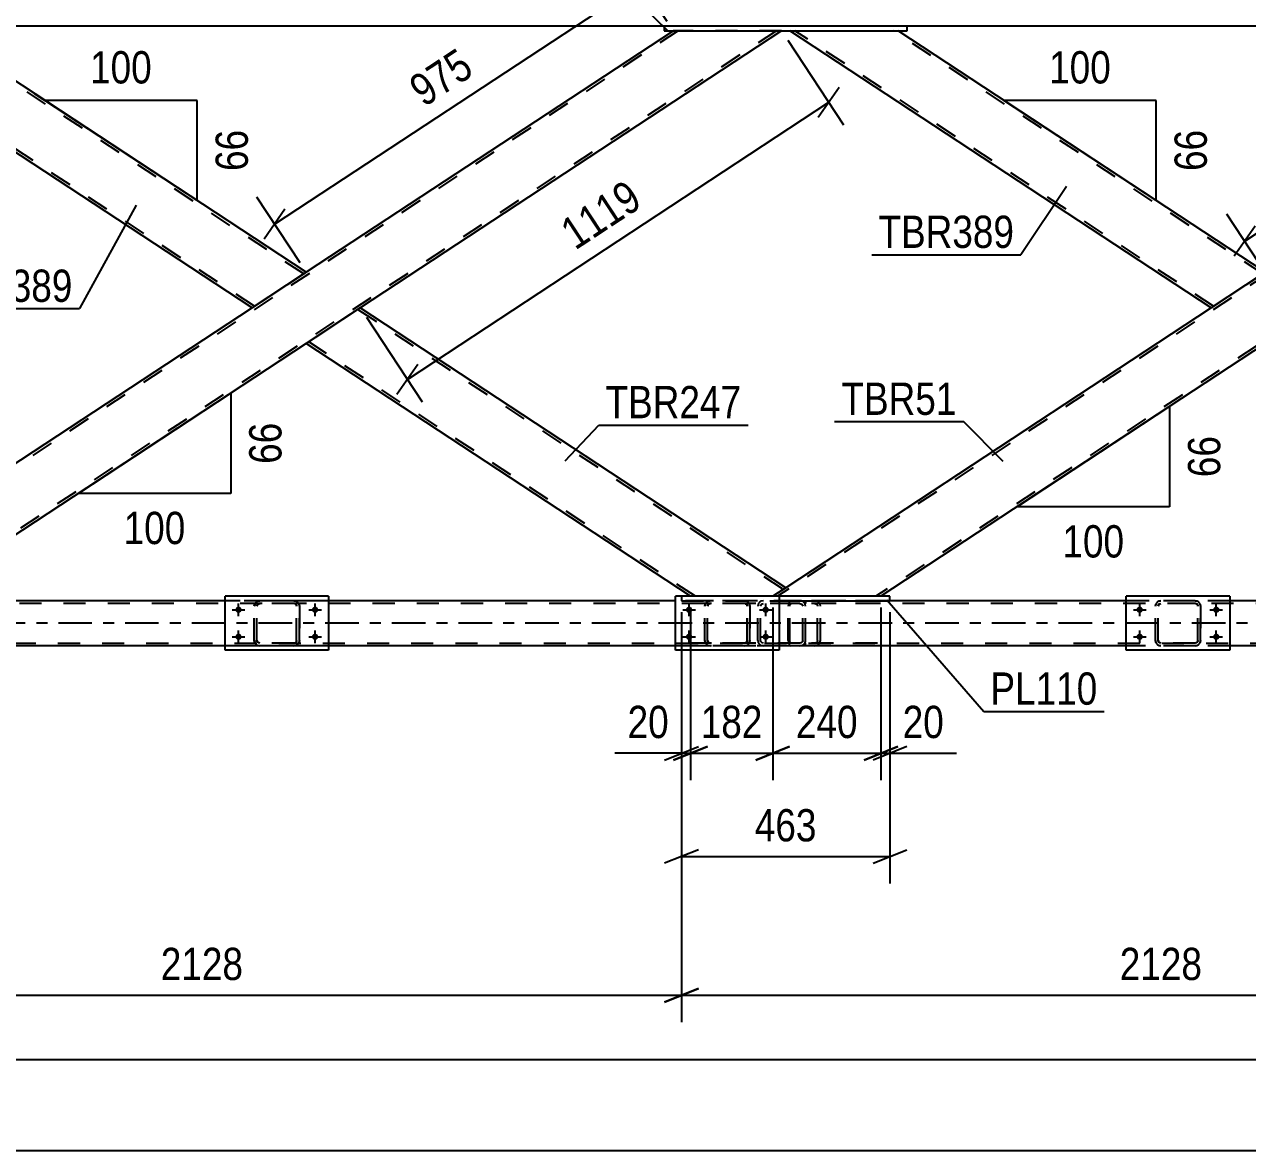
# Model space of a CAD drawing. Header units: millimetres. Extents: x -853 to 336, y -866 to -25.
# Drawn here: x -669.9 to -561.4, y -183.7 to -83.7 of the extents above; entities that cross this region are included whole.
import ezdxf

# ---------------------------------------------------------------- set-up
doc = ezdxf.new("R2010")
doc.units = ezdxf.units.MM
doc.linetypes.add('DXK_LINE_DOT2', pattern=[3.9198, 1.9599, -1.9599])
doc.linetypes.add('DXK_LINE_DOT3', pattern=[5.9187, 2.979, -0.9799, 0.9799, -0.9799])
doc.styles.add('Arial Narrow', font='ARIALN.TTF', dxfattribs={"height": 0.2})

# ---------------------------------------------------------------- blocks, each defined once
blk = doc.blocks.new('Part-570393679-2540 - 2533')
at = {"color": 2, "linetype": 'Continuous'}
for p, q in [((-613.14, -83.88), (-676.72, -83.88)), ((-528, -83.88), (-591.59, -83.88))]:
    blk.add_line(p, q, dxfattribs=at)
at = {"color": 7, "linetype": 'DXK_LINE_DOT2'}
blk.add_line((-591.59, -83.88), (-613.14, -83.88), dxfattribs=at)
blk = doc.blocks.new('Part-570393679-3063 - 2533')
at = {"color": 7, "linetype": 'DXK_LINE_DOT2'}
for p, q in [((-649.54, -135.36), (-649.5, -135.18)), ((-649.5, -135.18), (-649.54, -135.36)), ((-649.54, -138.4), (-649.54, -135.36)), ((-649.54, -135.36), (-649.54, -135.36)), ((-649.54, -138.4), (-649.54, -135.36)), ((-649.3, -135.36), (-649.28, -135.27)), ((-649.28, -135.27), (-649.3, -135.36)), ((-649.3, -138.4), (-649.3, -135.36)), ((-649.3, -135.36), (-649.3, -135.36)), ((-649.3, -138.4), (-649.3, -135.36)), ((-649.28, -135.27), (-649.23, -135.19)), ((-649.23, -135.19), (-649.28, -135.27)), ((-649.24, -134.92), (-649.06, -134.88)), ((-649.06, -134.88), (-649.24, -134.92)), ((-649.23, -135.19), (-649.15, -135.14)), ((-649.15, -135.14), (-649.23, -135.19)), ((-649.15, -135.14), (-649.06, -135.12)), ((-646.02, -134.88), (-649.06, -134.88)), ((-646.02, -135.12), (-649.06, -135.12)), ((-646.02, -134.88), (-645.83, -134.92)), ((-645.83, -134.92), (-646.02, -134.88)), ((-645.92, -135.14), (-646.02, -135.12)), ((-645.92, -135.14), (-645.85, -135.19)), ((-645.85, -135.19), (-645.92, -135.14)), ((-645.85, -135.19), (-645.79, -135.27)), ((-645.79, -135.27), (-645.85, -135.19)), ((-645.79, -135.27), (-645.78, -135.36)), ((-645.78, -135.36), (-645.79, -135.27)), ((-645.78, -138.4), (-645.78, -135.36)), ((-645.78, -135.36), (-645.78, -135.36)), ((-645.78, -138.4), (-645.78, -135.36)), ((-645.57, -135.18), (-645.54, -135.36)), ((-645.54, -135.36), (-645.57, -135.18)), ((-645.54, -138.4), (-645.54, -135.36)), ((-645.54, -135.36), (-645.54, -135.36)), ((-645.54, -135.36), (-645.54, -138.4)), ((-649.54, -138.4), (-649.54, -138.4)), ((-649.5, -138.59), (-649.54, -138.4)), ((-649.54, -138.4), (-649.5, -138.59)), ((-649.3, -138.4), (-649.3, -138.4)), ((-649.28, -138.5), (-649.3, -138.4)), ((-649.3, -138.4), (-649.28, -138.5)), ((-649.23, -138.57), (-649.28, -138.5)), ((-649.28, -138.5), (-649.23, -138.57)), ((-649.06, -138.88), (-649.24, -138.85)), ((-649.24, -138.85), (-649.06, -138.88)), ((-649.15, -138.63), (-649.23, -138.57)), ((-649.23, -138.57), (-649.15, -138.63)), ((-649.06, -138.64), (-649.15, -138.63)), ((-646.02, -138.64), (-649.06, -138.64)), ((-646.02, -138.88), (-649.06, -138.88)), ((-645.92, -138.63), (-646.02, -138.64)), ((-645.83, -138.85), (-646.02, -138.88)), ((-646.02, -138.88), (-645.83, -138.85)), ((-645.85, -138.57), (-645.92, -138.63)), ((-645.92, -138.63), (-645.85, -138.57)), ((-645.79, -138.5), (-645.85, -138.57)), ((-645.85, -138.57), (-645.79, -138.5)), ((-645.78, -138.4), (-645.79, -138.5)), ((-645.79, -138.5), (-645.78, -138.4)), ((-645.78, -138.4), (-645.78, -138.4)), ((-645.54, -138.4), (-645.57, -138.59)), ((-645.57, -138.59), (-645.54, -138.4)), ((-645.54, -138.4), (-645.54, -138.4))]:
    blk.add_line(p, q, dxfattribs=at)
at = {"color": 7, "linetype": 'DXK_LINE_DOT3'}
blk.add_line((-647.54, -136.88), (-647.54, -136.88), dxfattribs=at)
at = {"color": 7, "linetype": 'DXK_LINE_DOT2'}
for centre, start, end in [((-649.06, -135.36), 112.5, 157.5), ((-649.06, -135.36), 112.5, 157.5), ((-646.02, -135.36), 22.5, 67.5), ((-646.02, -135.36), 22.5, 67.5), ((-649.06, -138.4), 202.5, 247.5), ((-649.06, -138.4), 202.5, 247.5), ((-646.02, -138.4), 292.5, 337.5), ((-646.02, -138.4), 292.5, 337.5)]:
    blk.add_arc(centre, 0.48, start, end, dxfattribs=at)
blk = doc.blocks.new('Part-570393679-2694 - 2533')
at = {"color": 7, "linetype": 'DXK_LINE_DOT2'}
for p, q in [((-602.12, -135.18), (-602.15, -135.36)), ((-602.15, -138.4), (-602.15, -135.36)), ((-602.07, -135.02), (-602.12, -135.18)), ((-601.98, -134.92), (-602.07, -135.02)), ((-602.01, -135.36), (-602, -135.27)), ((-602.01, -138.4), (-602.01, -135.36)), ((-602, -135.27), (-601.97, -135.19)), ((-601.87, -134.88), (-601.98, -134.92)), ((-601.97, -135.19), (-601.93, -135.14)), ((-601.93, -135.14), (-601.87, -135.12)), ((-594.21, -134.88), (-601.87, -134.88)), ((-594.21, -135.12), (-601.87, -135.12)), ((-600.6, -134.88), (-600.6, -135.12)), ((-599.59, -134.92), (-599.78, -134.88)), ((-599.78, -135.12), (-599.69, -135.14)), ((-599.69, -135.14), (-599.61, -135.19)), ((-599.61, -135.19), (-599.55, -135.27)), ((-599.55, -135.27), (-599.53, -135.36)), ((-599.53, -138.4), (-599.53, -135.36)), ((-599.32, -135.19), (-599.32, -135.18)), ((-599.28, -135.36), (-599.32, -135.19)), ((-599.28, -138.4), (-599.28, -135.36)), ((-602.15, -138.4), (-602.12, -138.59)), ((-602.12, -138.59), (-602.07, -138.74)), ((-602.07, -138.74), (-601.98, -138.85)), ((-602, -138.5), (-602.01, -138.4)), ((-601.97, -138.57), (-602, -138.5)), ((-601.98, -138.85), (-601.87, -138.88)), ((-601.93, -138.63), (-601.97, -138.57)), ((-601.87, -138.64), (-601.93, -138.63)), ((-594.21, -138.64), (-601.87, -138.64)), ((-594.21, -138.88), (-601.87, -138.88)), ((-600.6, -138.88), (-600.6, -138.64)), ((-599.69, -138.63), (-599.78, -138.64)), ((-599.78, -138.88), (-599.59, -138.85)), ((-599.61, -138.57), (-599.69, -138.63)), ((-599.55, -138.5), (-599.61, -138.57)), ((-599.53, -138.4), (-599.55, -138.5)), ((-599.32, -138.59), (-599.3, -138.5)), ((-599.3, -138.5), (-599.28, -138.4))]:
    blk.add_line(p, q, dxfattribs=at)
for centre, start, end in [((-599.77, -135.38), 23.8494, 68.8059), ((-599.77, -138.39), 291.1941, 336.1506)]:
    blk.add_arc(centre, 0.492, start, end, dxfattribs=at)
blk = doc.blocks.new('Part-570393679-2572 - 2533')
at = {"color": 7, "linetype": 'DXK_LINE_DOT2'}
for p, q in [((-526.77, -84.28), (-603.08, -134.48)), ((-518.03, -84.28), (-594.35, -134.48)), ((-517.59, -84.28), (-527.2, -84.28)), ((-559.8, -105.72), (-564.6, -108.88)), ((-554.99, -108.88), (-559.8, -112.04)), ((-602.36, -133.72), (-603.52, -134.48)), ((-593.91, -134.48), (-603.52, -134.48))]:
    blk.add_line(p, q, dxfattribs=at)
at = {"color": 2, "linetype": 'Continuous'}
for p, q in [((-527.2, -84.28), (-559.8, -105.72)), ((-517.59, -84.28), (-554.99, -108.88)), ((-564.6, -108.88), (-602.36, -133.72)), ((-559.8, -112.04), (-593.91, -134.48))]:
    blk.add_line(p, q, dxfattribs=at)
blk = doc.blocks.new('Part-570393679-2732 - 2533')
at = {"color": 7, "linetype": 'DXK_LINE_DOT2'}
for p, q in [((-611.9, -84.28), (-688.22, -134.48)), ((-603.17, -84.28), (-679.48, -134.48)), ((-602.73, -84.28), (-612.34, -84.28)), ((-644.93, -105.72), (-649.73, -108.88)), ((-640.13, -108.88), (-644.93, -112.04)), ((-687.5, -133.72), (-688.65, -134.48)), ((-679.04, -134.48), (-688.65, -134.48))]:
    blk.add_line(p, q, dxfattribs=at)
at = {"color": 2, "linetype": 'Continuous'}
for p, q in [((-612.34, -84.28), (-644.93, -105.72)), ((-602.73, -84.28), (-640.13, -108.88)), ((-649.73, -108.88), (-687.5, -133.72)), ((-644.93, -112.04), (-679.04, -134.48))]:
    blk.add_line(p, q, dxfattribs=at)
blk = doc.blocks.new('Part-570393679-2786 - 2533')
at = {"color": 7, "linetype": 'DXK_LINE_DOT2'}
for p, q in [((-154.94, -135.12), (-808.08, -135.12)), ((-185.95, -134.88), (-780.17, -134.88)), ((-642.94, -134.88), (-652.14, -134.88)), ((-593.11, -134.88), (-612.14, -134.88)), ((-562.94, -134.88), (-572.14, -134.88)), ((-808.08, -138.64), (-154.94, -138.64)), ((-154.94, -138.88), (-772.14, -138.88)), ((-642.94, -138.88), (-652.14, -138.88)), ((-602.94, -138.88), (-612.14, -138.88)), ((-562.94, -138.88), (-572.14, -138.88))]:
    blk.add_line(p, q, dxfattribs=at)
at = {"color": 2, "linetype": 'Continuous'}
for p, q in [((-652.14, -134.88), (-678.24, -134.88)), ((-612.14, -134.88), (-642.94, -134.88)), ((-572.14, -134.88), (-593.11, -134.88)), ((-532.14, -134.88), (-562.94, -134.88)), ((-652.14, -138.88), (-682.94, -138.88)), ((-612.14, -138.88), (-642.94, -138.88)), ((-572.14, -138.88), (-602.94, -138.88)), ((-532.14, -138.88), (-562.94, -138.88))]:
    blk.add_line(p, q, dxfattribs=at)
at = {"color": 7, "linetype": 'DXK_LINE_DOT3'}
blk.add_line((-154.94, -136.88), (-808.08, -136.88), dxfattribs=at)
blk = doc.blocks.new('Part-570393679-2918 - 2533')
at = {"color": 2, "linetype": 'Continuous'}
for p, q in [((-649.73, -108.88), (-687.13, -84.28)), ((-644.93, -105.72), (-677.52, -84.28)), ((-645.2, -105.9), (-649.73, -108.88)), ((-644.96, -105.75), (-645.2, -105.9)), ((-644.93, -105.72), (-644.96, -105.75))]:
    blk.add_line(p, q, dxfattribs=at)
at = {"color": 7, "linetype": 'DXK_LINE_DOT2'}
for p, q in [((-687.13, -84.28), (-677.52, -84.28)), ((-649.52, -108.74), (-686.7, -84.28)), ((-645.15, -105.87), (-677.96, -84.28)), ((-645.2, -105.9), (-645.06, -105.81))]:
    blk.add_line(p, q, dxfattribs=at)
blk = doc.blocks.new('Part-570393679-2871 - 2533')
at = {"color": 2, "linetype": 'Continuous'}
for p, q in [((-564.6, -108.88), (-602, -84.28)), ((-559.8, -105.72), (-592.39, -84.28)), ((-560.07, -105.9), (-564.6, -108.88)), ((-559.83, -105.75), (-560.07, -105.9)), ((-559.8, -105.72), (-559.83, -105.75))]:
    blk.add_line(p, q, dxfattribs=at)
at = {"color": 7, "linetype": 'DXK_LINE_DOT2'}
for p, q in [((-602, -84.28), (-592.39, -84.28)), ((-564.38, -108.74), (-601.56, -84.28)), ((-560.01, -105.87), (-592.83, -84.28)), ((-560.07, -105.9), (-559.92, -105.81))]:
    blk.add_line(p, q, dxfattribs=at)
blk = doc.blocks.new('Part-570393679-2896 - 2533')
at = {"color": 7, "linetype": 'DXK_LINE_DOT2'}
for p, q in [((-611.62, -134.48), (-611.62, -134.88)), ((-602.94, -134.48), (-611.62, -134.48)), ((-611.62, -134.88), (-602.94, -134.88))]:
    blk.add_line(p, q, dxfattribs=at)
at = {"color": 2, "linetype": 'Continuous'}
for p, q in [((-593.11, -134.48), (-602.94, -134.48)), ((-593.11, -134.88), (-593.11, -134.48)), ((-602.94, -134.88), (-593.11, -134.88))]:
    blk.add_line(p, q, dxfattribs=at)
blk = doc.blocks.new('Part-570393679-2933 - 2533')
at = {"color": 7, "linetype": 'DXK_LINE_DOT2'}
for p, q in [((-601.11, -134.88), (-610.85, -134.88)), ((-601.11, -135.12), (-610.85, -135.12)), ((-604.82, -135.18), (-604.85, -135.36)), ((-604.85, -138.4), (-604.85, -135.36)), ((-604.6, -135.36), (-604.58, -135.27)), ((-604.6, -138.4), (-604.6, -135.36)), ((-604.58, -135.27), (-604.52, -135.19)), ((-604.34, -134.88), (-604.54, -134.92)), ((-604.52, -135.19), (-604.44, -135.14)), ((-604.44, -135.14), (-604.34, -135.12)), ((-600.91, -134.92), (-601.11, -134.88)), ((-601.11, -135.12), (-601.01, -135.14)), ((-601.01, -135.14), (-600.93, -135.19)), ((-600.93, -135.19), (-600.87, -135.27)), ((-600.87, -135.27), (-600.85, -135.36)), ((-600.85, -138.4), (-600.85, -135.36)), ((-600.63, -135.19), (-600.64, -135.18)), ((-600.6, -135.36), (-600.63, -135.19)), ((-600.6, -138.4), (-600.6, -135.36)), ((-601.11, -138.64), (-610.85, -138.64)), ((-601.11, -138.88), (-610.85, -138.88)), ((-604.85, -138.4), (-604.82, -138.59)), ((-604.58, -138.5), (-604.6, -138.4)), ((-604.52, -138.57), (-604.58, -138.5)), ((-604.54, -138.85), (-604.34, -138.88)), ((-604.44, -138.63), (-604.52, -138.57)), ((-604.34, -138.64), (-604.44, -138.63)), ((-601.01, -138.63), (-601.11, -138.64)), ((-601.11, -138.88), (-600.91, -138.85)), ((-600.93, -138.57), (-601.01, -138.63)), ((-600.87, -138.5), (-600.93, -138.57)), ((-600.85, -138.4), (-600.87, -138.5)), ((-600.64, -138.59), (-600.62, -138.5)), ((-600.62, -138.5), (-600.6, -138.4))]:
    blk.add_line(p, q, dxfattribs=at)
for centre, start, end in [((-604.36, -135.38), 110.7583, 155.68), ((-601.09, -135.38), 24.32, 69.2417), ((-604.36, -138.38), 204.32, 249.2417), ((-601.09, -138.38), 290.7583, 335.68)]:
    blk.add_arc(centre, 0.496, start, end, dxfattribs=at)
blk = doc.blocks.new('Part-570393679-2950 - 2533')
at = {"color": 2, "linetype": 'Continuous'}
for p, q in [((-640.13, -108.88), (-644.93, -112.04)), ((-602.36, -133.72), (-640.13, -108.88)), ((-610.82, -134.48), (-644.93, -112.04)), ((-602.4, -133.75), (-603.52, -134.48)), ((-602.36, -133.72), (-602.4, -133.75))]:
    blk.add_line(p, q, dxfattribs=at)
at = {"color": 7, "linetype": 'DXK_LINE_DOT2'}
for p, q in [((-640.34, -109.03), (-602.58, -133.87)), ((-644.71, -111.9), (-644.7, -111.89)), ((-610.38, -134.48), (-644.71, -111.9)), ((-603.52, -134.48), (-610.82, -134.48)), ((-602.58, -133.87), (-602.8, -134.01)), ((-602.36, -133.72), (-602.36, -133.72))]:
    blk.add_line(p, q, dxfattribs=at)
blk = doc.blocks.new('Part-570393679-2965 - 2533')
at = {"color": 2, "linetype": 'Continuous'}
for p, q in [((-613.14, -83.88), (-613.14, -84.28)), ((-591.59, -83.88), (-613.14, -83.88)), ((-613.14, -84.28), (-591.59, -84.28)), ((-591.59, -84.28), (-591.59, -83.88))]:
    blk.add_line(p, q, dxfattribs=at)
blk = doc.blocks.new('Part-570393679-2992 - 2533')
at = {"color": 7, "linetype": 'DXK_LINE_DOT2'}
for p, q in [((-569.54, -135.36), (-569.5, -135.18)), ((-569.5, -135.18), (-569.54, -135.36)), ((-569.54, -138.4), (-569.54, -135.36)), ((-569.54, -135.36), (-569.54, -135.36)), ((-569.54, -138.4), (-569.54, -135.36)), ((-569.3, -135.36), (-569.28, -135.27)), ((-569.28, -135.27), (-569.3, -135.36)), ((-569.3, -138.4), (-569.3, -135.36)), ((-569.3, -135.36), (-569.3, -135.36)), ((-569.3, -138.4), (-569.3, -135.36)), ((-569.28, -135.27), (-569.23, -135.19)), ((-569.23, -135.19), (-569.28, -135.27)), ((-569.24, -134.92), (-569.06, -134.88)), ((-569.06, -134.88), (-569.24, -134.92)), ((-569.23, -135.19), (-569.15, -135.14)), ((-569.15, -135.14), (-569.23, -135.19)), ((-569.15, -135.14), (-569.06, -135.12)), ((-566.02, -134.88), (-569.06, -134.88)), ((-566.02, -135.12), (-569.06, -135.12)), ((-566.02, -134.88), (-565.83, -134.92)), ((-565.83, -134.92), (-566.02, -134.88)), ((-565.92, -135.14), (-566.02, -135.12)), ((-565.92, -135.14), (-565.85, -135.19)), ((-565.85, -135.19), (-565.92, -135.14)), ((-565.85, -135.19), (-565.79, -135.27)), ((-565.79, -135.27), (-565.85, -135.19)), ((-565.79, -135.27), (-565.78, -135.36)), ((-565.78, -135.36), (-565.79, -135.27)), ((-565.78, -138.4), (-565.78, -135.36)), ((-565.78, -135.36), (-565.78, -135.36)), ((-565.78, -138.4), (-565.78, -135.36)), ((-565.57, -135.18), (-565.54, -135.36)), ((-565.54, -135.36), (-565.57, -135.18)), ((-565.54, -138.4), (-565.54, -135.36)), ((-565.54, -135.36), (-565.54, -135.36)), ((-565.54, -135.36), (-565.54, -138.4)), ((-569.54, -138.4), (-569.54, -138.4)), ((-569.5, -138.59), (-569.54, -138.4)), ((-569.54, -138.4), (-569.5, -138.59)), ((-569.3, -138.4), (-569.3, -138.4)), ((-569.28, -138.5), (-569.3, -138.4)), ((-569.3, -138.4), (-569.28, -138.5)), ((-569.23, -138.57), (-569.28, -138.5)), ((-569.28, -138.5), (-569.23, -138.57)), ((-569.06, -138.88), (-569.24, -138.85)), ((-569.24, -138.85), (-569.06, -138.88)), ((-569.15, -138.63), (-569.23, -138.57)), ((-569.23, -138.57), (-569.15, -138.63)), ((-569.06, -138.64), (-569.15, -138.63)), ((-566.02, -138.64), (-569.06, -138.64)), ((-566.02, -138.88), (-569.06, -138.88)), ((-565.92, -138.63), (-566.02, -138.64)), ((-565.83, -138.85), (-566.02, -138.88)), ((-566.02, -138.88), (-565.83, -138.85)), ((-565.85, -138.57), (-565.92, -138.63)), ((-565.92, -138.63), (-565.85, -138.57)), ((-565.79, -138.5), (-565.85, -138.57)), ((-565.85, -138.57), (-565.79, -138.5)), ((-565.78, -138.4), (-565.79, -138.5)), ((-565.79, -138.5), (-565.78, -138.4)), ((-565.78, -138.4), (-565.78, -138.4)), ((-565.54, -138.4), (-565.57, -138.59)), ((-565.57, -138.59), (-565.54, -138.4)), ((-565.54, -138.4), (-565.54, -138.4))]:
    blk.add_line(p, q, dxfattribs=at)
at = {"color": 7, "linetype": 'DXK_LINE_DOT3'}
blk.add_line((-567.54, -136.88), (-567.54, -136.88), dxfattribs=at)
at = {"color": 7, "linetype": 'DXK_LINE_DOT2'}
for centre, start, end in [((-569.06, -135.36), 112.5, 157.5), ((-569.06, -135.36), 112.5, 157.5), ((-566.02, -135.36), 22.5, 67.5), ((-566.02, -135.36), 22.5, 67.5), ((-569.06, -138.4), 202.5, 247.5), ((-569.06, -138.4), 202.5, 247.5), ((-566.02, -138.4), 292.5, 337.5), ((-566.02, -138.4), 292.5, 337.5)]:
    blk.add_arc(centre, 0.48, start, end, dxfattribs=at)
blk = doc.blocks.new('Part-570393679-2993 - 2533')
at = {"color": 2, "linetype": 'Continuous'}
for p, q in [((-562.94, -134.48), (-572.14, -134.48)), ((-572.14, -139.28), (-572.14, -134.48)), ((-562.94, -134.48), (-562.94, -139.28)), ((-562.94, -139.28), (-572.14, -139.28))]:
    blk.add_line(p, q, dxfattribs=at)
blk = doc.blocks.new('Part-570393679-2996 - 2533')
at = {"color": 7, "linetype": 'DXK_LINE_DOT2'}
for p, q in [((-609.54, -135.36), (-609.5, -135.18)), ((-609.5, -135.18), (-609.54, -135.36)), ((-609.54, -138.4), (-609.54, -135.36)), ((-609.54, -135.36), (-609.54, -135.36)), ((-609.54, -138.4), (-609.54, -135.36)), ((-609.3, -135.36), (-609.28, -135.27)), ((-609.28, -135.27), (-609.3, -135.36)), ((-609.3, -138.4), (-609.3, -135.36)), ((-609.3, -135.36), (-609.3, -135.36)), ((-609.3, -138.4), (-609.3, -135.36)), ((-609.28, -135.27), (-609.23, -135.19)), ((-609.23, -135.19), (-609.28, -135.27)), ((-609.24, -134.92), (-609.06, -134.88)), ((-609.06, -134.88), (-609.24, -134.92)), ((-609.23, -135.19), (-609.15, -135.14)), ((-609.15, -135.14), (-609.23, -135.19)), ((-609.15, -135.14), (-609.06, -135.12)), ((-606.02, -134.88), (-609.06, -134.88)), ((-606.02, -135.12), (-609.06, -135.12)), ((-606.02, -134.88), (-605.83, -134.92)), ((-605.83, -134.92), (-606.02, -134.88)), ((-605.92, -135.14), (-606.02, -135.12)), ((-605.92, -135.14), (-605.85, -135.19)), ((-605.85, -135.19), (-605.92, -135.14)), ((-605.85, -135.19), (-605.79, -135.27)), ((-605.79, -135.27), (-605.85, -135.19)), ((-605.79, -135.27), (-605.78, -135.36)), ((-605.78, -135.36), (-605.79, -135.27)), ((-605.78, -138.4), (-605.78, -135.36)), ((-605.78, -135.36), (-605.78, -135.36)), ((-605.78, -138.4), (-605.78, -135.36)), ((-605.57, -135.18), (-605.54, -135.36)), ((-605.54, -135.36), (-605.57, -135.18)), ((-605.54, -138.4), (-605.54, -135.36)), ((-605.54, -135.36), (-605.54, -135.36)), ((-605.54, -135.36), (-605.54, -138.4)), ((-609.54, -138.4), (-609.54, -138.4)), ((-609.5, -138.59), (-609.54, -138.4)), ((-609.54, -138.4), (-609.5, -138.59)), ((-609.3, -138.4), (-609.3, -138.4)), ((-609.28, -138.5), (-609.3, -138.4)), ((-609.3, -138.4), (-609.28, -138.5)), ((-609.23, -138.57), (-609.28, -138.5)), ((-609.28, -138.5), (-609.23, -138.57)), ((-609.06, -138.88), (-609.24, -138.85)), ((-609.24, -138.85), (-609.06, -138.88)), ((-609.15, -138.63), (-609.23, -138.57)), ((-609.23, -138.57), (-609.15, -138.63)), ((-609.06, -138.64), (-609.15, -138.63)), ((-606.02, -138.64), (-609.06, -138.64)), ((-606.02, -138.88), (-609.06, -138.88)), ((-605.92, -138.63), (-606.02, -138.64)), ((-605.83, -138.85), (-606.02, -138.88)), ((-606.02, -138.88), (-605.83, -138.85)), ((-605.85, -138.57), (-605.92, -138.63)), ((-605.92, -138.63), (-605.85, -138.57)), ((-605.79, -138.5), (-605.85, -138.57)), ((-605.85, -138.57), (-605.79, -138.5)), ((-605.78, -138.4), (-605.79, -138.5)), ((-605.79, -138.5), (-605.78, -138.4)), ((-605.78, -138.4), (-605.78, -138.4)), ((-605.54, -138.4), (-605.57, -138.59)), ((-605.57, -138.59), (-605.54, -138.4)), ((-605.54, -138.4), (-605.54, -138.4))]:
    blk.add_line(p, q, dxfattribs=at)
at = {"color": 7, "linetype": 'DXK_LINE_DOT3'}
blk.add_line((-607.54, -136.88), (-607.54, -136.88), dxfattribs=at)
at = {"color": 7, "linetype": 'DXK_LINE_DOT2'}
for centre, start, end in [((-609.06, -135.36), 112.5, 157.5), ((-609.06, -135.36), 112.5, 157.5), ((-606.02, -135.36), 22.5, 67.5), ((-606.02, -135.36), 22.5, 67.5), ((-609.06, -138.4), 202.5, 247.5), ((-609.06, -138.4), 202.5, 247.5), ((-606.02, -138.4), 292.5, 337.5), ((-606.02, -138.4), 292.5, 337.5)]:
    blk.add_arc(centre, 0.48, start, end, dxfattribs=at)
blk = doc.blocks.new('Part-570393679-2998 - 2533')
at = {"color": 2, "linetype": 'Continuous'}
for p, q in [((-642.94, -134.48), (-652.14, -134.48)), ((-652.14, -139.28), (-652.14, -134.48)), ((-642.94, -134.48), (-642.94, -139.28)), ((-642.94, -139.28), (-652.14, -139.28))]:
    blk.add_line(p, q, dxfattribs=at)
blk = doc.blocks.new('Part-570393679-3002 - 2533')
at = {"color": 2, "linetype": 'Continuous'}
for p, q in [((-602.94, -134.48), (-612.14, -134.48)), ((-612.14, -139.28), (-612.14, -134.48)), ((-602.94, -134.48), (-602.94, -139.28)), ((-602.94, -139.28), (-612.14, -139.28))]:
    blk.add_line(p, q, dxfattribs=at)
blk = doc.blocks.new('Bolt-570393679-3137 - 2533')
at = {"linetype": 'Continuous'}
for points in [[(-570.94, -135.4, -1), (-570.94, -135.96, -1)], [(-564.14, -135.4, -1), (-564.14, -135.96, -1)], [(-570.94, -137.8, -1), (-570.94, -138.36, -1)], [(-564.14, -137.8, -1), (-564.14, -138.36, -1)]]:
    blk.add_hatch(color=1, dxfattribs=at).paths.add_polyline_path(points)
at = {"color": 1, "linetype": 'Continuous'}
for p, q in [((-571.5, -135.68), (-570.38, -135.68)), ((-570.94, -136.24), (-570.94, -135.12)), ((-564.7, -135.68), (-563.58, -135.68)), ((-564.14, -136.24), (-564.14, -135.12)), ((-570.94, -138.64), (-570.94, -137.52)), ((-564.14, -138.64), (-564.14, -137.52)), ((-571.5, -138.08), (-570.38, -138.08)), ((-564.7, -138.08), (-563.58, -138.08))]:
    blk.add_line(p, q, dxfattribs=at)
blk = doc.blocks.new('Bolt-570393679-3126 - 2533')
at = {"linetype": 'Continuous'}
for points in [[(-610.94, -135.4, -1), (-610.94, -135.96, -1)], [(-604.14, -135.4, -1), (-604.14, -135.96, -1)], [(-610.94, -137.8, -1), (-610.94, -138.36, -1)], [(-604.14, -137.8, -1), (-604.14, -138.36, -1)]]:
    blk.add_hatch(color=1, dxfattribs=at).paths.add_polyline_path(points)
at = {"color": 1, "linetype": 'Continuous'}
for p, q in [((-611.5, -135.68), (-610.38, -135.68)), ((-610.94, -136.24), (-610.94, -135.12)), ((-604.7, -135.68), (-603.58, -135.68)), ((-604.14, -136.24), (-604.14, -135.12)), ((-610.94, -138.64), (-610.94, -137.52)), ((-604.14, -138.64), (-604.14, -137.52)), ((-611.5, -138.08), (-610.38, -138.08)), ((-604.7, -138.08), (-603.58, -138.08))]:
    blk.add_line(p, q, dxfattribs=at)
blk = doc.blocks.new('Bolt-570393679-3129 - 2533')
at = {"linetype": 'Continuous'}
for points in [[(-650.94, -135.4, -1), (-650.94, -135.96, -1)], [(-644.14, -135.4, -1), (-644.14, -135.96, -1)], [(-650.94, -137.8, -1), (-650.94, -138.36, -1)], [(-644.14, -137.8, -1), (-644.14, -138.36, -1)]]:
    blk.add_hatch(color=1, dxfattribs=at).paths.add_polyline_path(points)
at = {"color": 1, "linetype": 'Continuous'}
for p, q in [((-651.5, -135.68), (-650.38, -135.68)), ((-650.94, -136.24), (-650.94, -135.12)), ((-644.7, -135.68), (-643.58, -135.68)), ((-644.14, -136.24), (-644.14, -135.12)), ((-650.94, -138.64), (-650.94, -137.52)), ((-644.14, -138.64), (-644.14, -137.52)), ((-651.5, -138.08), (-650.38, -138.08)), ((-644.7, -138.08), (-643.58, -138.08))]:
    blk.add_line(p, q, dxfattribs=at)
blk = doc.blocks.new('StraightDimension-570393679-3657 - 2533')
at = {"color": 7, "linetype": 'Continuous'}
for p, q in [((-610.82, -135.48), (-610.82, -150.82)), ((-603.52, -135.48), (-603.52, -150.82)), ((-612.32, -149.02), (-609.32, -147.82)), ((-610.82, -148.42), (-603.52, -148.42)), ((-602.02, -147.82), (-605.02, -149.02))]:
    blk.add_line(p, q, dxfattribs=at)
at = {"color": 0}
blk.add_wipeout([(-603.83, -147.67), (-603.83, -143.47), (-610.51, -143.47), (-610.51, -147.67)], dxfattribs=at)
at = {"color": 3, "style": 'Arial Narrow'}
blk.add_text('182', height=2.863, dxfattribs=at).set_placement((-609.91, -147.07))
blk = doc.blocks.new('StraightDimension-570393679-4435 - 2533')
at = {"color": 7, "linetype": 'Continuous'}
for p, q in [((-527.75, -83.45), (-530.59, -79.13)), ((-529.95, -82.84), (-528.1, -80.19)), ((-561.62, -102.95), (-529.02, -81.51)), ((-560.35, -104.89), (-563.19, -100.57)), ((-560.7, -101.63), (-562.54, -104.28))]:
    blk.add_line(p, q, dxfattribs=at)
at = {"color": 0}
blk.add_wipeout([(-542.94, -89.77), (-545.25, -86.26), (-550.83, -89.93), (-548.53, -93.44)], dxfattribs=at)
at = {"color": 3, "style": 'Arial Narrow'}
blk.add_text('975', height=2.863, rotation=33.3347, dxfattribs=at).set_placement((-548.35, -92.61))
blk = doc.blocks.new('StraightDimension-570393679-3674 - 2533')
at = {"color": 7, "linetype": 'Continuous'}
for p, q in [((-611.62, -135.88), (-611.62, -159.99)), ((-593.11, -135.88), (-593.11, -159.99)), ((-610.12, -156.99), (-613.12, -158.19)), ((-594.61, -158.19), (-591.61, -156.99)), ((-611.62, -157.59), (-593.11, -157.59))]:
    blk.add_line(p, q, dxfattribs=at)
at = {"color": 0}
blk.add_wipeout([(-599.02, -156.84), (-599.02, -152.64), (-605.71, -152.64), (-605.71, -156.84)], dxfattribs=at)
at = {"color": 3, "style": 'Arial Narrow'}
blk.add_text('463', height=2.863, dxfattribs=at).set_placement((-605.11, -156.24))
blk = doc.blocks.new('AngleDimension-570393679-25085 - 2533')
at = {"color": 7, "linetype": 'Continuous'}
for p, q in [((-568.29, -117.63), (-581.83, -126.54)), ((-568.29, -117.63), (-568.29, -126.54)), ((-571.19, -119.54), (-581.83, -126.54)), ((-568.29, -126.54), (-581.83, -126.54))]:
    blk.add_line(p, q, dxfattribs=at)
at = {"color": 0}
for points in [[(-563.19, -119.66), (-567.39, -119.66), (-567.39, -124.51), (-563.19, -124.51)], [(-571.72, -131.64), (-571.72, -127.44), (-578.4, -127.44), (-578.4, -131.64)]]:
    blk.add_wipeout(points, dxfattribs=at)
at = {"color": 3, "style": 'Arial Narrow'}
blk.add_text('66', height=2.863, rotation=90.0002, dxfattribs=at).set_placement((-563.79, -123.91))
blk.add_text('100', height=2.863, dxfattribs=at).set_placement((-577.8, -131.04))
blk = doc.blocks.new('StraightDimension-570393679-3936 - 2533')
at = {"color": 7, "linetype": 'Continuous'}
blk.add_line((-808.72, -183.68), (-114.87, -183.68), dxfattribs=at)
blk = doc.blocks.new('StraightDimension-570393679-4016 - 2533')
at = {"color": 7, "linetype": 'Continuous'}
blk.add_line((-808.08, -175.59), (-115.51, -175.59), dxfattribs=at)
blk = doc.blocks.new('AngleDimension-570393679-25065 - 2533')
at = {"color": 7, "linetype": 'Continuous'}
for p, q in [((-651.63, -116.45), (-665.16, -125.35)), ((-651.63, -116.45), (-651.63, -125.35)), ((-656.33, -119.54), (-665.16, -125.35)), ((-651.63, -125.35), (-665.16, -125.35))]:
    blk.add_line(p, q, dxfattribs=at)
at = {"color": 0}
for points in [[(-646.53, -118.47), (-650.73, -118.47), (-650.73, -123.33), (-646.53, -123.33)], [(-655.05, -130.45), (-655.05, -126.25), (-661.74, -126.25), (-661.74, -130.45)]]:
    blk.add_wipeout(points, dxfattribs=at)
at = {"color": 3, "style": 'Arial Narrow'}
blk.add_text('66', height=2.863, rotation=90.0002, dxfattribs=at).set_placement((-647.13, -122.73))
blk.add_text('100', height=2.863, dxfattribs=at).set_placement((-661.14, -129.85))
blk = doc.blocks.new('AngleDimension-570393679-25050 - 2533')
at = {"color": 7, "linetype": 'Continuous'}
for p, q in [((-669.07, -89.85), (-668.14, -90.46)), ((-654.61, -90.46), (-668.14, -90.46)), ((-654.61, -99.36), (-668.14, -90.46)), ((-654.61, -99.36), (-654.61, -90.46))]:
    blk.add_line(p, q, dxfattribs=at)
at = {"color": 0}
for points in [[(-658.03, -89.56), (-658.03, -85.36), (-664.72, -85.36), (-664.72, -89.56)], [(-649.51, -92.48), (-653.71, -92.48), (-653.71, -97.33), (-649.51, -97.33)]]:
    blk.add_wipeout(points, dxfattribs=at)
at = {"color": 3, "style": 'Arial Narrow'}
blk.add_text('100', height=2.863, dxfattribs=at).set_placement((-664.12, -88.96))
blk.add_text('66', height=2.863, rotation=90.0002, dxfattribs=at).set_placement((-650.11, -96.73))
blk = doc.blocks.new('StraightDimension-570393679-3220 - 2533')
at = {"color": 7, "linetype": 'Continuous'}
for p, q in [((-612.89, -83.45), (-616.71, -77.63)), ((-616.07, -81.34), (-614.22, -78.69)), ((-647.74, -101.45), (-615.15, -80.01)), ((-645.48, -104.89), (-649.31, -99.07)), ((-646.82, -100.13), (-648.67, -102.78))]:
    blk.add_line(p, q, dxfattribs=at)
at = {"color": 0}
blk.add_wipeout([(-629.06, -88.27), (-631.37, -84.76), (-636.96, -88.43), (-634.65, -91.94)], dxfattribs=at)
at = {"color": 3, "style": 'Arial Narrow'}
blk.add_text('975', height=2.863, rotation=33.3347, dxfattribs=at).set_placement((-634.48, -91.11))
blk = doc.blocks.new('StraightDimension-570393679-3230 - 2533')
at = {"color": 7, "linetype": 'Continuous'}
for p, q in [((-602.18, -85.12), (-597.24, -92.64)), ((-599.48, -91.96), (-597.63, -89.3)), ((-635.95, -115.23), (-598.55, -90.63)), ((-639.58, -109.72), (-634.63, -117.23)), ((-635.03, -113.9), (-636.88, -116.56))]:
    blk.add_line(p, q, dxfattribs=at)
at = {"color": 0}
blk.add_wipeout([(-614.11, -99.96), (-616.42, -96.46), (-623.53, -101.13), (-621.22, -104.64)], dxfattribs=at)
at = {"color": 3, "style": 'Arial Narrow'}
blk.add_text('1119', height=2.863, rotation=33.3347, dxfattribs=at).set_placement((-621.05, -103.81))
blk = doc.blocks.new('StraightDimension-570393679-3641 - 2533')
at = {"color": 7, "linetype": 'Continuous'}
for p, q in [((-593.91, -135.48), (-593.91, -150.82)), ((-593.11, -135.88), (-593.11, -150.82)), ((-595.41, -149.02), (-592.41, -147.82)), ((-591.61, -147.82), (-594.61, -149.02)), ((-593.91, -148.42), (-593.11, -148.42)), ((-593.11, -148.42), (-587.2, -148.42)), ((-593.11, -148.42), (-587.2, -148.42))]:
    blk.add_line(p, q, dxfattribs=at)
at = {"color": 0}
blk.add_wipeout([(-587.73, -147.67), (-587.73, -143.47), (-592.58, -143.47), (-592.58, -147.67)], dxfattribs=at)
at = {"color": 3, "style": 'Arial Narrow'}
blk.add_text('20', height=2.863, dxfattribs=at).set_placement((-591.98, -147.07))
blk = doc.blocks.new('StraightDimension-570393679-3649 - 2533')
at = {"color": 7, "linetype": 'Continuous'}
for p, q in [((-603.52, -135.48), (-603.52, -150.82)), ((-593.91, -135.48), (-593.91, -150.82)), ((-605.02, -149.02), (-602.02, -147.82)), ((-603.52, -148.42), (-593.91, -148.42)), ((-592.41, -147.82), (-595.41, -149.02))]:
    blk.add_line(p, q, dxfattribs=at)
at = {"color": 0}
blk.add_wipeout([(-595.37, -147.67), (-595.37, -143.47), (-602.06, -143.47), (-602.06, -147.67)], dxfattribs=at)
at = {"color": 3, "style": 'Arial Narrow'}
blk.add_text('240', height=2.863, dxfattribs=at).set_placement((-601.46, -147.07))
blk = doc.blocks.new('StraightDimension-570393679-3665 - 2533')
at = {"color": 7, "linetype": 'Continuous'}
for p, q in [((-610.82, -135.48), (-610.82, -150.82)), ((-611.62, -135.88), (-611.62, -150.82)), ((-611.62, -148.42), (-617.52, -148.42)), ((-611.62, -148.42), (-617.52, -148.42)), ((-613.12, -149.02), (-610.12, -147.82)), ((-609.32, -147.82), (-612.32, -149.02)), ((-611.62, -148.42), (-610.82, -148.42))]:
    blk.add_line(p, q, dxfattribs=at)
at = {"color": 0}
blk.add_wipeout([(-612.14, -147.67), (-612.14, -143.47), (-617, -143.47), (-617, -147.67)], dxfattribs=at)
at = {"color": 3, "style": 'Arial Narrow'}
blk.add_text('20', height=2.863, dxfattribs=at).set_placement((-616.4, -147.07))
blk = doc.blocks.new('StraightDimension-570393679-3877 - 2533')
at = {"color": 7, "linetype": 'Continuous'}
for p, q in [((-696.75, -135.88), (-696.75, -172.3)), ((-611.62, -135.88), (-611.62, -172.3)), ((-695.25, -169.3), (-698.25, -170.5)), ((-613.12, -170.5), (-610.12, -169.3)), ((-696.75, -169.9), (-611.62, -169.9))]:
    blk.add_line(p, q, dxfattribs=at)
at = {"color": 0}
blk.add_wipeout([(-649.93, -169.15), (-649.93, -164.95), (-658.44, -164.95), (-658.44, -169.15)], dxfattribs=at)
at = {"color": 3, "style": 'Arial Narrow'}
blk.add_text('2128', height=2.863, dxfattribs=at).set_placement((-657.84, -168.55))
blk = doc.blocks.new('StraightDimension-570393679-3887 - 2533')
at = {"color": 7, "linetype": 'Continuous'}
for p, q in [((-611.62, -135.88), (-611.62, -172.3)), ((-526.48, -135.88), (-526.48, -172.3)), ((-610.12, -169.3), (-613.12, -170.5)), ((-527.98, -170.5), (-524.98, -169.3)), ((-611.62, -169.9), (-526.48, -169.9))]:
    blk.add_line(p, q, dxfattribs=at)
at = {"color": 0}
blk.add_wipeout([(-564.79, -169.15), (-564.79, -164.95), (-573.31, -164.95), (-573.31, -169.15)], dxfattribs=at)
at = {"color": 3, "style": 'Arial Narrow'}
blk.add_text('2128', height=2.863, dxfattribs=at).set_placement((-572.71, -168.55))
blk = doc.blocks.new('AngleDimension-570393679-25083 - 2533')
at = {"color": 7, "linetype": 'Continuous'}
for p, q in [((-583.93, -89.85), (-583.01, -90.46)), ((-569.48, -90.46), (-583.01, -90.46)), ((-569.48, -99.36), (-583.01, -90.46)), ((-569.48, -99.36), (-569.48, -90.46))]:
    blk.add_line(p, q, dxfattribs=at)
at = {"color": 0}
for points in [[(-572.9, -89.56), (-572.9, -85.36), (-579.58, -85.36), (-579.58, -89.56)], [(-564.38, -92.48), (-568.58, -92.48), (-568.58, -97.33), (-564.38, -97.33)]]:
    blk.add_wipeout(points, dxfattribs=at)
at = {"color": 3, "style": 'Arial Narrow'}
blk.add_text('100', height=2.863, dxfattribs=at).set_placement((-578.98, -88.96))
blk.add_text('66', height=2.863, rotation=90.0002, dxfattribs=at).set_placement((-564.98, -96.73))
blk = doc.blocks.new('Mark-570393679-2568 - 2533')
at = {"color": 30, "linetype": 'Continuous'}
for p in [(-598.02, -118.98), (-583.06, -122.52)]:
    blk.add_line(p, (-586.59, -118.98), dxfattribs=at)
at = {"color": 0}
blk.add_wipeout([(-587.19, -118.38), (-587.19, -115.38), (-597.42, -115.38), (-597.42, -118.38)], dxfattribs=at)
blk.add_wipeout([(-587.19, -118.38), (-587.19, -115.38), (-597.42, -115.38), (-597.42, -118.38)], dxfattribs=at)
at = {"color": 3, "style": 'Arial Narrow'}
blk.add_text('TBR51', height=2.863, dxfattribs=at).set_placement((-597.42, -118.38))
blk = doc.blocks.new('Mark-570393679-2892 - 2533')
at = {"color": 30, "linetype": 'Continuous'}
for p, q in [((-593.38, -134.79), (-584.79, -144.71)), ((-584.79, -144.71), (-574.08, -144.71))]:
    blk.add_line(p, q, dxfattribs=at)
at = {"color": 0}
blk.add_wipeout([(-574.68, -144.11), (-574.68, -141.11), (-584.19, -141.11), (-584.19, -144.11)], dxfattribs=at)
blk.add_wipeout([(-574.68, -144.11), (-574.68, -141.11), (-584.19, -141.11), (-584.19, -144.11)], dxfattribs=at)
at = {"color": 3, "style": 'Arial Narrow'}
blk.add_text('PL110', height=2.863, dxfattribs=at).set_placement((-584.19, -144.11))
blk = doc.blocks.new('Mark-570393679-2867 - 2533')
at = {"color": 30, "linetype": 'Continuous'}
for p in [(-577.43, -98.11), (-594.73, -104.16)]:
    blk.add_line(p, (-581.48, -104.16), dxfattribs=at)
at = {"color": 0}
blk.add_wipeout([(-582.08, -103.56), (-582.08, -100.56), (-594.13, -100.56), (-594.13, -103.56)], dxfattribs=at)
blk.add_wipeout([(-582.08, -103.56), (-582.08, -100.56), (-594.13, -100.56), (-594.13, -103.56)], dxfattribs=at)
at = {"color": 3, "style": 'Arial Narrow'}
blk.add_text('TBR389', height=2.863, dxfattribs=at).set_placement((-594.13, -103.56))
blk = doc.blocks.new('Mark-570393679-2914 - 2533')
at = {"color": 30, "linetype": 'Continuous'}
for p in [(-660.03, -99.77), (-678.32, -108.95)]:
    blk.add_line(p, (-665.06, -108.95), dxfattribs=at)
at = {"color": 0}
blk.add_wipeout([(-665.66, -108.35), (-665.66, -105.35), (-677.72, -105.35), (-677.72, -108.35)], dxfattribs=at)
blk.add_wipeout([(-665.66, -108.35), (-665.66, -105.35), (-677.72, -105.35), (-677.72, -108.35)], dxfattribs=at)
at = {"color": 3, "style": 'Arial Narrow'}
blk.add_text('TBR389', height=2.863, dxfattribs=at).set_placement((-677.72, -108.35))
blk = doc.blocks.new('Mark-570393679-2946 - 2533')
at = {"color": 30, "linetype": 'Continuous'}
for p, q in [((-621.95, -122.45), (-618.96, -119.28)), ((-618.96, -119.28), (-605.7, -119.28))]:
    blk.add_line(p, q, dxfattribs=at)
at = {"color": 0}
blk.add_wipeout([(-606.3, -118.68), (-606.3, -115.68), (-618.36, -115.68), (-618.36, -118.68)], dxfattribs=at)
blk.add_wipeout([(-606.3, -118.68), (-606.3, -115.68), (-618.36, -115.68), (-618.36, -118.68)], dxfattribs=at)
at = {"color": 3, "style": 'Arial Narrow'}
blk.add_text('TBR247', height=2.863, dxfattribs=at).set_placement((-618.36, -118.68))
blk = doc.blocks.new('Mark-570393679-2961 - 2533')
at = {"color": 30, "linetype": 'Continuous'}
for p in [(-631.78, -76.23), (-612.82, -84.28)]:
    blk.add_line(p, (-621.08, -76.23), dxfattribs=at)
at = {"color": 0}
blk.add_wipeout([(-621.68, -75.63), (-621.68, -72.63), (-631.18, -72.63), (-631.18, -75.63)], dxfattribs=at)
blk.add_wipeout([(-621.68, -75.63), (-621.68, -72.63), (-631.18, -72.63), (-631.18, -75.63)], dxfattribs=at)
at = {"color": 3, "style": 'Arial Narrow'}
blk.add_text('PL111', height=2.863, dxfattribs=at).set_placement((-631.18, -75.63))

msp = doc.modelspace()

# ---------------------------------------------------------------- block references
for name in ['Part-570393679-2540 - 2533', 'Part-570393679-2732 - 2533', 'Part-570393679-2918 - 2533', 'Part-570393679-2965 - 2533', 'Part-570393679-2572 - 2533', 'Part-570393679-2871 - 2533', 'Part-570393679-2950 - 2533', 'Part-570393679-2998 - 2533', 'Part-570393679-3002 - 2533', 'Part-570393679-2896 - 2533', 'Part-570393679-2993 - 2533', 'Part-570393679-2786 - 2533', 'Bolt-570393679-3129 - 2533', 'Part-570393679-3063 - 2533', 'Bolt-570393679-3126 - 2533', 'Part-570393679-2933 - 2533', 'Part-570393679-2996 - 2533', 'Part-570393679-2694 - 2533', 'Bolt-570393679-3137 - 2533', 'Part-570393679-2992 - 2533']:
    msp.add_blockref(name, (0, 0))

# ---------------------------------------------------------------- next in the draw order: block references
for name in ['StraightDimension-570393679-4435 - 2533', 'AngleDimension-570393679-25050 - 2533', 'AngleDimension-570393679-25083 - 2533', 'AngleDimension-570393679-25065 - 2533', 'AngleDimension-570393679-25085 - 2533', 'StraightDimension-570393679-3657 - 2533']:
    msp.add_blockref(name, (0, 0))

# ---------------------------------------------------------------- next in the draw order: block references
for name in ['StraightDimension-570393679-3220 - 2533', 'Mark-570393679-2867 - 2533', 'Mark-570393679-2914 - 2533', 'StraightDimension-570393679-3674 - 2533']:
    msp.add_blockref(name, (0, 0))

# ---------------------------------------------------------------- next in the draw order: block references
for name in ['Mark-570393679-2961 - 2533', 'StraightDimension-570393679-3230 - 2533', 'StraightDimension-570393679-3936 - 2533']:
    msp.add_blockref(name, (0, 0))

# ---------------------------------------------------------------- next in the draw order: block references
for name in ['Mark-570393679-2946 - 2533', 'Mark-570393679-2568 - 2533', 'StraightDimension-570393679-4016 - 2533']:
    msp.add_blockref(name, (0, 0))

# ---------------------------------------------------------------- next in the draw order: block references
for name in ['StraightDimension-570393679-3665 - 2533', 'StraightDimension-570393679-3641 - 2533']:
    msp.add_blockref(name, (0, 0))

# ---------------------------------------------------------------- next in the draw order: block references
for name in ['StraightDimension-570393679-3649 - 2533', 'StraightDimension-570393679-3877 - 2533']:
    msp.add_blockref(name, (0, 0))

# ---------------------------------------------------------------- next in the draw order: block references
msp.add_blockref('StraightDimension-570393679-3887 - 2533', (0, 0))

# ---------------------------------------------------------------- next in the draw order: block references
msp.add_blockref('Mark-570393679-2892 - 2533', (0, 0))

doc.saveas('drawing.dxf')
